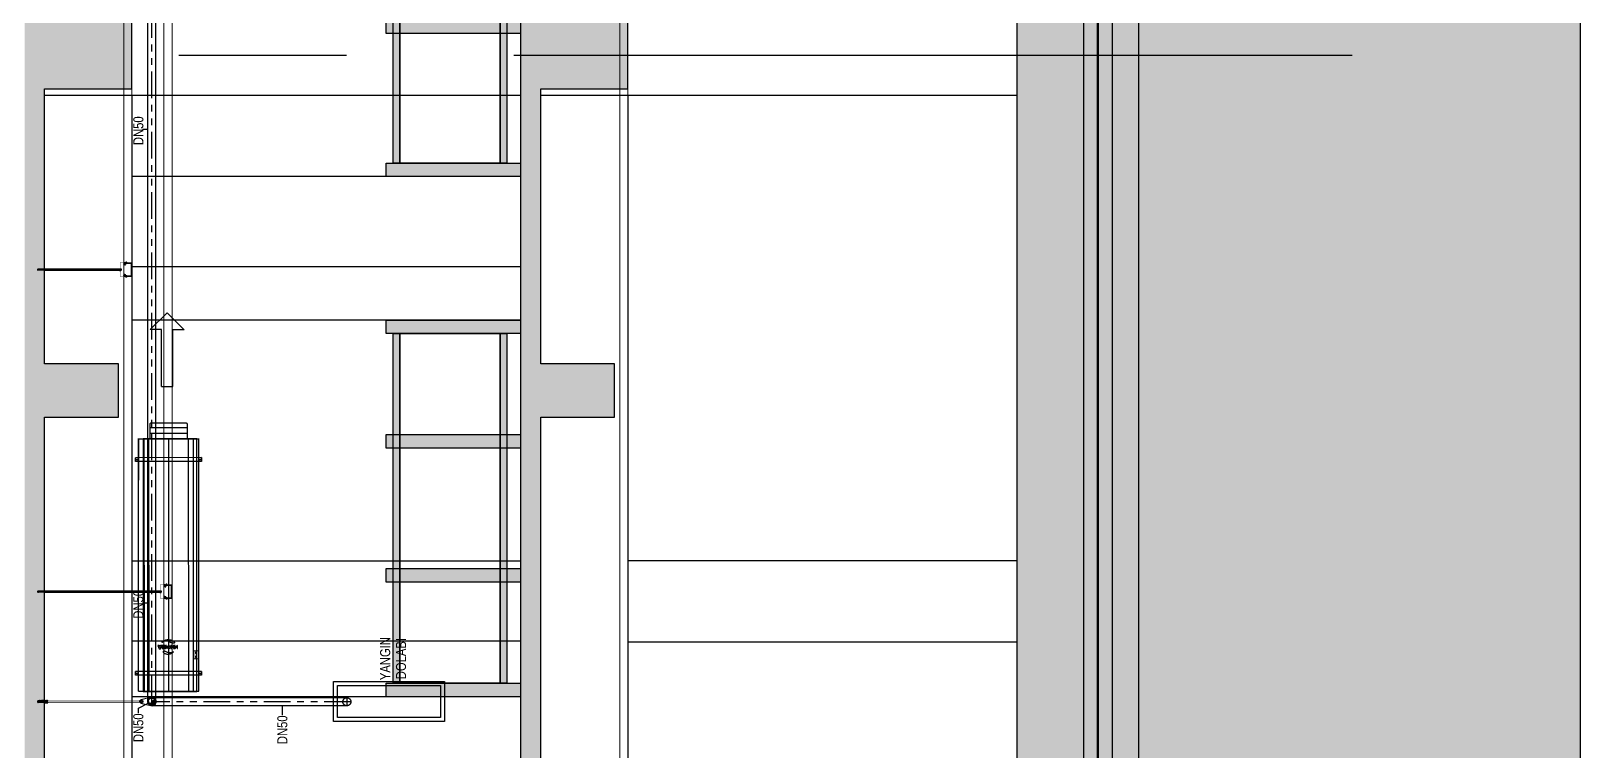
# Model space of a CAD drawing. Header units: millimetres. Extents: x -379292 to 1221486, y 92049 to 447512.
# Drawn here: x -33176 to -21624, y 115637 to 121001 of the extents above; entities that cross this region are included whole.
import ezdxf
from ezdxf.enums import TextEntityAlignment as Align

# ---------------------------------------------------------------- set-up
doc = ezdxf.new("R2010")
doc.units = ezdxf.units.MM
for name, pattern in [('ACISOTGB', [9, 4, -1, 1, -1, 1, -1]), ('CENTER', [2, 1.25, -0.25, 0.25, -0.25]), ('CENTRE', [50.8, 31.75, -6.35, 6.35, -6.35]), ('HIDDEN', [9.525, 6.35, -3.175]), ('HIDDENX2', [0.75, 0.5, -0.25]), ('SOGUKSU1', [72, 60, -6, 0, -6])]:
    doc.linetypes.add(name, pattern=pattern)
for name, color, linetype, lineweight in [('01_BORDER', 122, 'Continuous', 9), ('1-MIMARI', 8, 'Continuous', 9), ('1-YANGIN BORUSU-3', 1, 'SOGUKSU1', 30), ('AIRONN', 7, 'Continuous', 13), ('e_kesit_cizgisi', 7, 'Continuous', 9)]:
    doc.layers.add(name, color=color, linetype=linetype, lineweight=lineweight)
for name, color, linetype in [('05_AXIS', 211, 'CENTER'), ('05_CONCRETE', 6, 'Continuous'), ('05_CONCRETE VIEW', 142, 'Continuous'), ('05_HATCH CONCRETE', 141, 'Continuous'), ('05_HATCH SOLID-1', 252, 'Continuous'), ('05_HATCH SOLID-2', 253, 'Continuous'), ('05_INSULATION MEMBRANE', 42, 'HIDDEN'), ('05_VIEW 3', 3, 'Continuous'), ('AIR-J-U-400', 1, 'Continuous'), ('E-CT-TEXT', 7, 'Continuous'), ('JF400', 1, 'Continuous'), ('M_YANGIN_SPR_ CAP', 7, 'Continuous'), ('OZD_TAVA', 50, 'Continuous')]:
    doc.layers.add(name, color=color, linetype=linetype)
doc.styles.add('DOA.ARIAL', font='arial.ttf')
pattern_1 = [(225, (-8686.666, 32930.851), (6.735192, -6.735192), []), (225, (-8693.402, 32930.851), (6.735192, -6.735192), [4.7625, -2.38125])]
pattern_2 = [(50, (-8686.6663, 32930.8506), (4.55461672, -0.39847714), [0.47625, -5.23875]), (355, (-8686.6663, 32930.8506), (-0.88108554, 4.77642113), [0.381, -4.1910146]), (100.451445, (-8686.287, 32930.8174), (3.6735312, 4.3779438), [0.4047502, -4.4522561]), (46.1842, (-8686.6663, 32932.1206), (6.776976, -1.0510582), [0.714375, -7.858125]), (96.635558, (-8686.1016, 32932.033), (5.9351034, 6.1856531), [0.6071256, -6.6783902]), (351.184151, (-8686.666, 32932.1206), (5.9351034, 6.1856531), [0.5714992, -6.2864933]), (21, (-8686.0313, 32931.803), (3.7903598, -2.55662995), [0.47625, -5.23875]), (326, (-8686.0313, 32931.803), (1.5450507, 4.60469915), [0.381, -4.191]), (71.451445, (-8685.7155, 32931.59), (5.3354105, 2.0480692), [0.4047502, -4.45224844]), (37.5, (-8686.6663, 32930.8506), (0.07721508, 2.11387597), [0, -4.1402, 0, -4.2545, 0, -4.206875]), (7.5, (-8686.6663, 32930.8506), (1.67049156, 2.50451437), [0, -2.4257, 0, -4.04495, 0, -1.603375]), (327.5, (-8688.0824, 32930.8506), (3.38976488, -0.1432186), [0, -1.5875, 0, -4.953, 0, -6.57225]), (317.5, (-8688.7174, 32930.8506), (3.70322953, 0.63566228), [0, -2.06375, 0, -3.2893, 0, -4.66725])]

# ---------------------------------------------------------------- blocks, each defined once
blk = doc.blocks.new('202_KorkulukGorDikme')
at = {"ltscale": 25}
h = blk.add_hatch(color=253, dxfattribs=at)
h.dxf.hatch_style = 1
h.paths.add_polyline_path([(-50, 0), (-50, 1000), (50, 1000), (50, 0)])
at = {"color": 0, "linetype": 'ByBlock', "ltscale": 25}
blk.add_lwpolyline([(-50, 0), (-50, 1000), (50, 1000), (50, 0)], close=True, dxfattribs=at)
blk = doc.blocks.new('*U1074')
at = {"ltscale": 25}
h = blk.add_hatch(color=253, dxfattribs=at)
h.dxf.hatch_style = 1
h.paths.add_polyline_path([(100, 950), (3132, 950), (3132, 900), (100, 900)])
h = blk.add_hatch(color=253, dxfattribs=at)
h.dxf.hatch_style = 1
h.paths.add_polyline_path([(100, 150), (3132, 150), (3132, 100), (100, 100)])
at = {"color": 0, "linetype": 'ByBlock', "ltscale": 25}
for points in [[(100, 950), (3132, 950), (3132, 900), (100, 900)], [(100, 150), (3132, 150), (3132, 100), (100, 100)]]:
    blk.add_lwpolyline(points, close=True, dxfattribs=at)
at = {"color": 0}
blk.add_lwpolyline([(100, 900), (3132, 900), (3132, 150), (100, 150)], close=True, dxfattribs=at)
at = {"ltscale": 25}
for p in [(50, 0), (1116, 0), (2116, 0), (3182, 0)]:
    blk.add_blockref('202_KorkulukGorDikme', p, dxfattribs=at)
blk = doc.blocks.new('*U1075')
at = {"ltscale": 25}
h = blk.add_hatch(color=253, dxfattribs=at)
h.dxf.hatch_style = 1
h.paths.add_polyline_path([(100, 950), (2709, 950), (2709, 900), (100, 900)])
h = blk.add_hatch(color=253, dxfattribs=at)
h.dxf.hatch_style = 1
h.paths.add_polyline_path([(100, 150), (2709, 150), (2709, 100), (100, 100)])
at = {"color": 0, "linetype": 'ByBlock', "ltscale": 25}
for points in [[(100, 950), (2709, 950), (2709, 900), (100, 900)], [(100, 150), (2709, 150), (2709, 100), (100, 100)]]:
    blk.add_lwpolyline(points, close=True, dxfattribs=at)
at = {"color": 0}
blk.add_lwpolyline([(100, 900), (2709, 900), (2709, 150), (100, 150)], close=True, dxfattribs=at)
at = {"ltscale": 25}
for p in [(50, 0), (905, 0), (1905, 0), (2759, 0)]:
    blk.add_blockref('202_KorkulukGorDikme', p, dxfattribs=at)
blk = doc.blocks.new('A$C6a8db8d0')
at = {"layer": '05_HATCH CONCRETE', "ltscale": 25, "transparency": 33554671}
h = blk.add_hatch(dxfattribs=at)
h.set_pattern_fill('ANSI33', color=256, scale=1.5, angle=180)
h.set_pattern_definition(pattern_1)
h.paths.add_polyline_path([(-8625, 1080), (-8625, 1145), (-8270, 1145), (-8270, 1080), (-8220, 1080), (-8220, 1145), (-8015, 1145), (-8015, 1090), (-7975, 1090), (-7975, 1145), (-7715, 1145), (-7715, 1090), (-7675, 1090), (-7675, 1145), (-7470, 1145), (-7470, 1080), (-7420, 1080), (-7420, 1145), (-7215, 1145), (-7215, 1090), (-7175, 1090), (-7175, 1145), (-6915, 1145), (-6915, 1090), (-6875, 1090), (-6875, 1145), (-6670, 1145), (-6670, 1080), (-6620, 1080), (-6620, 1145), (-6415, 1145), (-6415, 1090), (-6375, 1090), (-6375, 1145), (-6115, 1145), (-6115, 1090), (-6075, 1090), (-6075, 1145), (-5870, 1145), (-5870, 1080), (-5820, 1080), (-5820, 1145), (-5615, 1145), (-5615, 1090), (-5575, 1090), (-5575, 1145), (-5315, 1145), (-5315, 1090), (-5275, 1090), (-5275, 1145), (-5070, 1145), (-5070, 1080), (-5020, 1080), (-5020, 1145), (-4815, 1145), (-4815, 1090), (-4775, 1090), (-4775, 1145), (-4515, 1145), (-4515, 1090), (-4475, 1090), (-4475, 1145), (-4270, 1145), (-4270, 1080), (-4220, 1080), (-4220, 1145), (-4015, 1145), (-4015, 1090), (-3975, 1090), (-3975, 1145), (-3715, 1145), (-3715, 1090), (-3675, 1090), (-3675, 1145), (-3470, 1145), (-3470, 1080), (-3420, 1080), (-3420, 1145), (-3215, 1145), (-3215, 1090), (-3175, 1090), (-3175, 1145), (-2915, 1145), (-2915, 1090), (-2875, 1090), (-2875, 1145), (-2670, 1145), (-2670, 1080), (-2620, 1080), (-2620, 1145), (-2415, 1145), (-2415, 1090), (-2375, 1090), (-2375, 1145), (-2205, 1145), (-2205, 1090), (-2165, 1090), (-2165, 1145), (-1955, 1145), (-1955, 1080), (-1905, 1080), (-1905, 1160), (-8655, 1160), (-8655, 1180), (-8675, 1180), (-8675, 1080)])
h = blk.add_hatch(dxfattribs=at)
h.set_pattern_fill('ANSI33', color=256, scale=1.5, angle=180)
h.set_pattern_definition(pattern_1)
h.paths.add_polyline_path([(-8675, 790), (-8675, 420), (-8725, 420), (-8725, 370), (9165, 370), (9165, 420), (9115, 420), (9115, 810), (9095, 810), (9095, 790), (5815, 790), (5815, 810), (5795, 810), (5795, 790), (-1895, 790), (-1895, 710), (-1845, 710), (-1845, 775), (-1635, 775), (-1635, 720), (-1595, 720), (-1595, 775), (-1335, 775), (-1335, 720), (-1295, 720), (-1295, 775), (-1090, 775), (-1090, 710), (-1040, 710), (-1040, 775), (-835, 775), (-835, 720), (-795, 720), (-795, 775), (-535, 775), (-535, 720), (-495, 720), (-495, 775), (-290, 775), (-290, 710), (-240, 710), (-240, 775), (-35, 775), (-35, 720), (5, 720), (5, 775), (265, 775), (265, 720), (305, 720), (305, 775), (510, 775), (510, 710), (560, 710), (560, 775), (765, 775), (765, 720), (805, 720), (805, 775), (1065, 775), (1065, 720), (1105, 720), (1105, 775), (1310, 775), (1310, 710), (1360, 710), (1360, 775), (1565, 775), (1565, 720), (1605, 720), (1605, 775), (1865, 775), (1865, 720), (1905, 720), (1905, 775), (2110, 775), (2110, 710), (2160, 710), (2160, 775), (2365, 775), (2365, 720), (2405, 720), (2405, 775), (2665, 775), (2665, 720), (2705, 720), (2705, 775), (2910, 775), (2910, 710), (2960, 710), (2960, 775), (3165, 775), (3165, 720), (3205, 720), (3205, 775), (3465, 775), (3465, 720), (3505, 720), (3505, 775), (3710, 775), (3710, 710), (3760, 710), (3760, 775), (3965, 775), (3965, 720), (4005, 720), (4005, 775), (4265, 775), (4265, 720), (4305, 720), (4305, 775), (4510, 775), (4510, 710), (4560, 710), (4560, 775), (4765, 775), (4765, 720), (4805, 720), (4805, 775), (5065, 775), (5065, 720), (5105, 720), (5105, 775), (5310, 775), (5310, 710), (5360, 710), (5360, 775), (5540, 775), (5540, 720), (5580, 720), (5580, 775), (5760, 775), (5760, 710), (5810, 710), (5810, 775), (6110, 775), (6110, 710), (6160, 710), (6160, 775), (6365, 775), (6365, 720), (6405, 720), (6405, 775), (6665, 775), (6665, 720), (6705, 720), (6705, 775), (6910, 775), (6910, 710), (6960, 710), (6960, 775), (7165, 775), (7165, 720), (7205, 720), (7205, 775), (7465, 775), (7465, 720), (7505, 720), (7505, 775), (7710, 775), (7710, 710), (7760, 710), (7760, 775), (7965, 775), (7965, 720), (8005, 720), (8005, 775), (8265, 775), (8265, 720), (8305, 720), (8305, 775), (8510, 775), (8510, 710), (8560, 710), (8560, 775), (8790, 775), (8790, 720), (8830, 720), (8830, 775), (9085, 775), (9085, 420), (-8645, 420), (-8645, 775), (-8270, 775), (-8270, 710), (-8220, 710), (-8220, 775), (-8015, 775), (-8015, 720), (-7975, 720), (-7975, 775), (-7715, 775), (-7715, 720), (-7675, 720), (-7675, 775), (-7470, 775), (-7470, 710), (-7420, 710), (-7420, 775), (-7215, 775), (-7215, 720), (-7175, 720), (-7175, 775), (-6915, 775), (-6915, 720), (-6875, 720), (-6875, 775), (-6670, 775), (-6670, 710), (-6620, 710), (-6620, 775), (-6415, 775), (-6415, 720), (-6375, 720), (-6375, 775), (-6115, 775), (-6115, 720), (-6075, 720), (-6075, 775), (-5870, 775), (-5870, 710), (-5820, 710), (-5820, 775), (-5615, 775), (-5615, 720), (-5575, 720), (-5575, 775), (-5315, 775), (-5315, 720), (-5275, 720), (-5275, 775), (-5070, 775), (-5070, 710), (-5020, 710), (-5020, 775), (-4815, 775), (-4815, 720), (-4775, 720), (-4775, 775), (-4515, 775), (-4515, 720), (-4475, 720), (-4475, 775), (-4270, 775), (-4270, 710), (-4220, 710), (-4220, 775), (-4015, 775), (-4015, 720), (-3975, 720), (-3975, 775), (-3715, 775), (-3715, 720), (-3675, 720), (-3675, 775), (-3470, 775), (-3470, 710), (-3420, 710), (-3420, 775), (-3215, 775), (-3215, 720), (-3175, 720), (-3175, 775), (-2915, 775), (-2915, 720), (-2875, 720), (-2875, 775), (-2670, 775), (-2670, 710), (-2620, 710), (-2620, 775), (-2435, 775), (-2435, 720), (-2395, 720), (-2395, 775), (-2175, 775), (-2175, 720), (-2135, 720), (-2135, 775), (-1955, 775), (-1955, 710), (-1905, 710), (-1905, 790)])
at = {"layer": '05_HATCH SOLID-1', "ltscale": 25}
h = blk.add_hatch(dxfattribs=at)
h.set_pattern_fill('AR-CONC', color=256, scale=0.025)
h.set_pattern_definition(pattern_2)
h.paths.add_polyline_path([(9165, 360), (-8725, 360), (-8725, 370), (9165, 370)])
h = blk.add_hatch(dxfattribs=at)
h.set_pattern_fill('AR-CONC', color=256, scale=0.025)
h.set_pattern_definition(pattern_2)
h.paths.add_polyline_path([(9215, 349), (-8775, 349), (-8775, 359), (9215, 359)])
at = {"layer": '05_HATCH SOLID-2', "ltscale": 25}
h = blk.add_hatch(dxfattribs=at)
h.set_pattern_fill('EARTH', color=256, scale=2.5)
h.set_pattern_definition([(0, (-8686.666, 32930.85), (15.875, 15.875), [15.875, -15.875]), (0, (-8686.666, 32936.804), (15.875, 15.875), [15.875, -15.875]), (0, (-8686.666, 32942.757), (15.875, 15.875), [15.875, -15.875]), (90, (-8684.682, 32944.741), (-15.875, 15.875), [15.875, -15.875]), (90, (-8678.729, 32944.741), (-15.875, 15.875), [15.875, -15.875]), (90, (-8672.776, 32944.741), (-15.875, 15.875), [15.875, -15.875])])
h.paths.add_polyline_path([(-9395, 1015.5), (-8906, 862.3), (-8780.5, 372.8), (-8775, 359), (-8775, 329), (9215, 329), (9215, 359), (9220.5, 372.8), (9321.6, 767.1), (9395, 767.1), (9395, 0), (-9395, 0)])
h = blk.add_hatch(dxfattribs=at)
h.set_pattern_fill('GRAVEL', color=256, scale=2.5)
h.set_pattern_definition([(228.012788, (9249.0537, 392.5), (-508, -571.5), [8.54304, -845.7621]), (184.969741, (9243.3387, 386.15), (761.9999997, 63.5000036), [14.66012, -1451.35122]), (132.510447, (9228.7337, 384.88), (635.0000003, -698.49999976), [10.33704, -1023.36807]), (267.273689, (9203.9687, 369.005), (63.50000013, 1270), [13.35011, -1321.66094]), (292.833654, (9203.3337, 355.67), (-317.50000003, 762), [13.09084, -1295.9952]), (357.273689, (9208.4137, 343.605), (-1270, 63.50000013), [13.35011, -1321.66094]), (37.69424, (9221.7487, 342.97), (-825.49999996, -635.00000005), [17.65484, -1747.82788]), (72.255328, (9235.7187, 353.765), (444.50000012, 1396.99999996), [16.66799, -1650.13142]), (121.429566, (9240.7987, 369.64), (-508.00000007, 825.49999996), [13.39532, -1326.13864]), (175.236358, (9233.8137, 381.07), (698.5, -63.5000001), [15.29283, -749.34842]), (222.397438, (9218.5737, 382.34), (-761.99999998, -698.50000003), [19.77695, -1957.91931]), (138.814075, (9266.8337, 368.37), (-444.5, 381), [6.75011, -668.26415]), (171.469234, (9261.7537, 372.815), (825.5, -126.99999986), [12.84205, -1271.36597]), (225, (9249.054, 374.72), (-9e-15, -63.5), [8.98023, -80.82233]), (203.19859, (9244.609, 382.34), (317.5, 127), [4.83603, -478.76556]), (291.80141, (9240.164, 380.435), (-63.5, 190.5), [6.83914, -335.11882]), (30.963757, (9242.704, 374.085), (190.5, 127), [11.108, -359.15745]), (161.56505, (9252.229, 379.8), (127, -63.5), [8.03218, -192.77245]), (16.38954, (9203.3337, 380.435), (635, 190.5), [11.2522, -1113.97067]), (70.346176, (9214.1287, 383.61), (-254, -698.5), [9.43997, -934.5554]), (293.19859, (9252.229, 392.5), (-127, 317.5), [9.672, -473.9296]), (343.61046, (9256.0387, 383.61), (-635, 190.49999996), [11.2522, -1113.97067]), (339.443955, (9203.334, 341.065), (-317.5, 127), [10.85088, -531.69336]), (294.77514, (9213.4937, 337.255), (-317.5000004, 698.4999998), [9.0918, -900.08983]), (66.80141, (9252.864, 329), (127, 317.5), [9.672, -473.9296]), (17.354025, (9256.6737, 337.89), (-825.5, -254.00000005), [10.64457, -1053.8094]), (69.443955, (9221.749, 329), (-127, -317.5), [5.42544, -537.1188]), (101.30993, (9249.054, 329), (-63.5, 254), [3.23787, -320.54987]), (165.96376, (9248.419, 332.175), (190.5, -63.5), [13.09084, -248.72636]), (186.009006, (9235.7187, 335.35), (635, 63.50000003), [12.13167, -1201.03412]), (303.69007, (9242.704, 368.37), (-63.5, 127), [9.1581, -219.7944]), (353.157227, (9247.7837, 360.75), (1079.5, -126.99999994), [15.98892, -1582.90023]), (60.945396, (9263.6587, 358.845), (-254, -444.5), [6.5377, -647.2348]), (90, (9266.834, 364.56), (-63.5, 63.5), [3.81, -59.69]), (120.256437, (9234.4487, 337.255), (254, -444.5), [8.82167, -873.34852]), (48.012787, (9230.0037, 344.875), (508, 571.5), [17.08607, -837.21905]), (0, (9241.434, 357.575), (63.5, 63.5), [16.51, -46.99]), (325.304846, (9257.9437, 357.575), (635.0000002, -444.4999997), [10.04024, -993.98292]), (254.054604, (9266.199, 351.86), (-63.5, -254), [9.24573, -453.04125]), (207.645975, (9263.6587, 342.97), (-1206.50000004, -634.9999999), [15.05363, -1490.31161]), (175.426079, (9250.3237, 335.985), (-825.5, 63.5), [15.92574, -1576.64616])])
h.paths.add_polyline_path([(9215, 349), (-8775, 349), (-8775, 329), (9215, 329)])
at = {"layer": '01_BORDER', "linetype": 'HIDDENX2', "ltscale": 2500}
blk.add_lwpolyline([(9395, 0), (-9395, 0), (-9395, 1880), (9395, 1880)], close=True, dxfattribs=at)
at = {"layer": '05_AXIS', "ltscale": 500}
blk.add_line((-6645, 170), (-6645, 1660), dxfattribs=at)
at = {"layer": '05_CONCRETE'}
for points in [[(-7175, 1145), (-6915, 1145), (-6915, 1090), (-6875, 1090), (-6875, 1145), (-6670, 1145), (-6670, 1080), (-6620, 1080), (-6620, 1145), (-6415, 1145), (-6415, 1090), (-6375, 1090), (-6375, 1145), (-6115, 1145), (-6115, 1090), (-6075, 1090), (-6075, 1145), (-5870, 1145)], [(9085, 420), (-8645, 420)], [(-7175, 775), (-6915, 775), (-6915, 720), (-6875, 720), (-6875, 775), (-6670, 775), (-6670, 710), (-6620, 710), (-6620, 775), (-6415, 775), (-6415, 720), (-6375, 720), (-6375, 775), (-6115, 775), (-6115, 720), (-6075, 720), (-6075, 775), (-5870, 775)], [(-1905, 790), (-8675, 790), (-8675, 420), (-8725, 420), (-8725, 370), (9165, 370)]]:
    blk.add_lwpolyline(points, dxfattribs=at)
at = {"layer": '05_CONCRETE VIEW', "ltscale": 20, "flags": 128}
for points in [[(-6675, 790), (-6675, 1145)], [(-6675, 1080), (-7410, 1080)], [(-6675, 420), (-6675, 775)], [(-6675, 710), (-7410, 710)]]:
    blk.add_lwpolyline(points, dxfattribs=at)
at = {"layer": '05_CONCRETE VIEW', "color": 252, "ltscale": 25}
for points in [[(-7123.4, 790.2), (-7123.4, 1080)], [(-6842.5, 790.2), (-6842.5, 1080)], [(-6802.8, 790.2), (-6802.8, 1080)], [(-6735.3, 790.2), (-6735.3, 1080)]]:
    blk.add_lwpolyline(points, dxfattribs=at)
at = {"layer": '05_CONCRETE VIEW', "color": 253, "ltscale": 20, "flags": 128}
for points in [[(-7082, 790), (-7082, 1080)], [(-7022, 1080), (-7022, 790)]]:
    blk.add_lwpolyline(points, dxfattribs=at)
at = {"layer": '05_CONCRETE VIEW', "color": 252, "ltscale": 20, "flags": 128}
for points in [[(-7082.8, 420), (-7082.8, 710)], [(-7022, 420), (-7022, 710)]]:
    blk.add_lwpolyline(points, dxfattribs=at)
at = {"layer": '05_CONCRETE VIEW', "elevation": 0}
for points in [[(9165, 360), (-8725, 360), (-8725, 370), (9165, 370)], [(9215, 349), (-8775, 349), (-8775, 359), (9215, 359)], [(9215, 349), (-8775, 349), (-8775, 329), (9215, 329)]]:
    blk.add_lwpolyline(points, close=True, dxfattribs=at)
at = {"layer": '05_HATCH SOLID-2', "ltscale": 25}
blk.add_lwpolyline([(-9395, 1015.5), (-8906, 862.3), (-8780.5, 372.8), (-8775, 359), (-8775, 329), (9215, 329), (9215, 359), (9220.5, 372.8), (9321.6, 767.1), (9395, 767.1), (9395, 0), (-9395, 0)], close=True, dxfattribs=at)
at = {"layer": '05_INSULATION MEMBRANE', "color": 1, "ltscale": 5, "const_width": 0.2, "elevation": 0}
blk.add_lwpolyline([(-8675.3, 790), (-8675.3, 420.3), (-8725.3, 420.3), (-8725.3, 359.5), (9165.3, 359.5)], dxfattribs=at)
at = {"layer": '05_INSULATION MEMBRANE', "ltscale": 5, "const_width": 0.05, "elevation": 0}
blk.add_lwpolyline([(9215, 359.2), (-8775, 359.2)], dxfattribs=at)
at = {"layer": '05_VIEW 3', "ltscale": 25, "xscale": 0.1, "yscale": 0.1, "zscale": 0.1}
for name, p in [('*U1075', (-7123.4, 790.2)), ('*U1074', (-6735.3, 790.2))]:
    blk.add_blockref(name, p, dxfattribs=at)
blk = doc.blocks.new('*U1088')
h = blk.add_hatch()
h.set_pattern_fill('ANSI31', color=256, scale=0.1, angle=180)
h.set_pattern_definition([(225, (-8e-08, -7.19072), (0.224506, -0.224506), [])])
h.paths.add_polyline_path([(-3, 0, 1), (3, 0, 1)])
h.paths.add_polyline_path([(2.6, 0, -1), (-2.7, 0, -1)], flags=16)
h = blk.add_hatch(color=256)
h.dxf.hatch_style = 1
h.paths.add_polyline_path([(0, -2.7, 1), (0, 0, -1), (0, 2.6, 0.414214), (-2.7, 0, 0.414214)])
at = {"color": 7, "ltscale": 0.5}
for p, q in [((-0.7, 83.9), (-0.6, 84.2)), ((-0.7, 83.4), (-0.7, 83.9)), ((-0.7, 83.4), (-0.6, 83.3)), ((-0.7, 82.3), (-0.6, 82.4)), ((-0.7, 80.4), (-0.7, 82.3)), ((-0.7, 82.2), (-0.4, 82.2)), ((-0.7, 81.7), (-0.7, 82.2)), ((-0.7, 81.7), (-0.4, 81.7)), ((-0.7, 81.5), (-0.4, 81.5)), ((-0.7, 81.1), (-0.7, 81.5)), ((-0.7, 81.1), (-0.4, 81.1)), ((-0.5, 84.3), (-0.6, 84.7)), ((-0.6, 84.2), (-0.3, 84.2)), ((-0.6, 82.4), (-0.6, 83.3)), ((-0.5, 85), (0.6, 85)), ((-0.5, 84.9), (0.6, 84.9)), ((-0.5, 84.2), (-0.5, 84.3)), ((-0.5, 84.3), (0.6, 84.3)), ((-0.4, 82.2), (-0.4, 81.7)), ((-0.4, 81.5), (-0.4, 81.1)), ((-0.3, 84.2), (0, 83.8)), ((-0.2, 83.4), (0.3, 83.4)), ((-0.2, 83.4), (-0.2, 82.6)), ((-0.2, 83.1), (0.3, 83.1)), ((-0.2, 82.6), (0, 82.4)), ((0.4, 84.2), (0, 83.8)), ((0, 83.8), (0, 83.4)), ((0.3, 82.6), (0, 82.4)), ((0, 82.4), (0, 81)), ((0.3, 83.4), (0.3, 82.6)), ((0.7, 84.2), (0.4, 84.2)), ((0.7, 82.2), (0.5, 82.2)), ((0.5, 82.2), (0.5, 81.7)), ((0.8, 81.7), (0.5, 81.7)), ((0.7, 81.5), (0.5, 81.5)), ((0.5, 81.5), (0.5, 81.1)), ((0.8, 81.1), (0.5, 81.1)), ((0.6, 84.3), (0.7, 84.7)), ((0.6, 84.2), (0.6, 84.3)), ((0.8, 83.9), (0.7, 84.2)), ((0.8, 83.4), (0.7, 83.3)), ((0.7, 82.4), (0.7, 83.3)), ((0.8, 82.3), (0.7, 82.4)), ((0.8, 81.7), (0.7, 82.2)), ((0.8, 81.1), (0.7, 81.5)), ((0.8, 83.4), (0.8, 83.9)), ((0.8, 80.4), (0.8, 82.3)), ((-0.7, 80.4), (0.8, 80.4)), ((-0.7, 80), (-0.7, 80.2)), ((0.8, 80.2), (-0.7, 80.2)), ((-0.1, 80.8), (-0.1, 80.6)), ((0.2, 80.8), (0.2, 80.6)), ((0.8, 80), (0.8, 80.2))]:
    blk.add_line(p, q, dxfattribs=at)
at = {"color": 7}
for p, q in [((-1.2, 79.8), (-1.2, 80)), ((-1.2, 80), (1.2, 80)), ((-1.2, 79.8), (1.2, 79.8)), ((-0.9, 79.7), (-0.9, 78.8)), ((-0.9, 78.7), (-0.9, 77.8)), ((-0.7, 78.8), (0.8, 78.8)), ((-0.7, 77.8), (0.8, 77.8)), ((-0.6, 79.7), (-0.6, 78.8)), ((-0.6, 78.7), (-0.6, 77.8)), ((0.6, 79.7), (0.6, 78.8)), ((0.6, 78.7), (0.6, 77.8)), ((0.9, 79.7), (0.9, 78.8)), ((0.9, 78.7), (0.9, 77.8)), ((1.2, 79.8), (1.2, 80))]:
    blk.add_line(p, q, dxfattribs=at)
at = {"color": 7, "linetype": 'Continuous', "lineweight": 5}
for p, q in [((-0.5, 77.8), (-0.5, 9.2)), ((0.5, 77.8), (0.5, 9.2))]:
    blk.add_line(p, q, dxfattribs=at)
at = {"lineweight": 5}
for p, q in [((-0.9, 8.5), (1, 8.5)), ((-0.9, 7.9), (1, 7.9)), ((-0.8, 9.1), (-0.8, 8.6)), ((-0.8, 7.8), (-0.8, 7.3)), ((-0.6, 9.2), (0.7, 9.2)), ((-0.6, 7.1), (0.7, 7.1)), ((-0.4, 9.1), (-0.4, 8.6)), ((-0.4, 7.8), (-0.4, 7.3)), ((-0.4, 7.1), (-0.4, 6.7)), ((-0.4, 6.7), (0.5, 6.7)), ((-0.4, 6.7), (-0.3, 6.6)), ((-0.3, 6.6), (0.4, 6.6)), ((0.5, 6.7), (0.4, 6.6)), ((0.5, 9.1), (0.5, 8.6)), ((0.5, 7.8), (0.5, 7.3)), ((0.5, 7.1), (0.5, 6.7)), ((0.8, 9.1), (0.8, 8.6)), ((0.8, 7.8), (0.8, 7.3))]:
    blk.add_line(p, q, dxfattribs=at)
at = {"linetype": 'CENTRE', "lineweight": 5}
for p, q in [((-0.9, 8.3), (-0.9, 8.5)), ((-0.9, 8), (-0.9, 7.9)), ((1, 8.3), (1, 8.5)), ((1, 8), (1, 7.9))]:
    blk.add_line(p, q, dxfattribs=at)
at = {"color": 7, "linetype": 'Continuous', "lineweight": 15}
for p, q in [((-0.7, 8.2), (-0.7, 8)), ((0.7, 8.2), (0.7, 8.3))]:
    blk.add_line(p, q, dxfattribs=at)
blk.add_lwpolyline([(-3.2, 0.9), (-1.2, 8.1, -0.339454), (-1.1, 8.2), (1, 8.2), (1, 8.3), (-1.2, 8.3, 0.339454), (-1.4, 8.2), (-3.3, 0.9, 1.303225), (3.3, 0.9), (1.4, 8.1, 0.339454), (1.3, 8.2), (-0.9, 8.2), (-0.9, 8), (1.2, 8, -0.339454), (1.3, 8), (3.2, 0.9, -1.303225)], format="xyb", close=True, dxfattribs=at)
for radius in [3.02, 2.65]:
    blk.add_circle((0, 0), radius)
at = {"color": 7, "ltscale": 0.5}
for centre, radius, start, end in [((-0.4, 85), 0.177, 163.8644, 201.7909), ((-0.4, 84.8), 0.177, 125.9379, 201.7909), ((0, 80.8), 0.118, 0, 180), ((0.5, 85), 0.177, 338.2091, 16.1356), ((0.5, 84.8), 0.177, 338.2091, 54.0621), ((-0.7, 80.3), 0.0963, 278.9277, 81.0723), ((0, 80.6), 0.118, 180, 0), ((0.8, 80.3), 0.0963, 98.9277, 261.0723)]:
    blk.add_arc(centre, radius, start, end, dxfattribs=at)
at = {"color": 7}
for centre, radius, start, end in [((-0.7, 79.6), 0.176, 30.2552, 149.7448), ((-0.7, 78.9), 0.176, 210.2552, 329.7448), ((-0.7, 78.6), 0.176, 30.2552, 149.7448), ((-0.7, 77.9), 0.176, 210.2552, 329.7448), ((0, 77.6), 2.16, 73.6568, 106.3432), ((0, 80.9), 2.16, 253.6568, 286.3432), ((0, 76.6), 2.16, 73.6568, 106.3432), ((0, 79.9), 2.16, 253.6568, 286.3432), ((0.8, 79.6), 0.176, 30.2552, 149.7448), ((0.8, 78.9), 0.176, 210.2552, 329.7448), ((0.8, 78.6), 0.176, 30.2552, 149.7448), ((0.8, 77.9), 0.176, 210.2552, 329.7448)]:
    blk.add_arc(centre, radius, start, end, dxfattribs=at)
blk.add_arc((0, 1.3), 1.32, 90, 270)
at = {"lineweight": 5}
for centre, radius, start, end in [((-0.6, 9.1), 0.188, 20.8221, 159.1779), ((-0.6, 8.7), 0.188, 200.8221, 339.1779), ((-0.6, 7.7), 0.188, 20.8221, 159.1779), ((-0.6, 7.3), 0.188, 200.8221, 339.1779), ((0, 8.3), 0.907, 60.0793, 119.9207), ((0, 9.4), 0.907, 240.0793, 299.9207), ((0, 7), 0.907, 60.0793, 119.9207), ((0, 8), 0.907, 240.0793, 299.9207), ((0.7, 9.1), 0.188, 20.8221, 159.1779), ((0.7, 8.7), 0.188, 200.8221, 339.1779), ((0.7, 7.7), 0.188, 20.8221, 159.1779), ((0.7, 7.3), 0.188, 200.8221, 339.1779)]:
    blk.add_arc(centre, radius, start, end, dxfattribs=at)
blk = doc.blocks.new('ju400')
at = {"layer": 'AIR-J-U-400', "color": 1, "linetype": 'Continuous'}
for p, q in [((-80.1, -24.6), (-80, 24.7)), ((-77.3, 24.7), (-80, 24.7)), ((-77.3, -24.6), (-77.3, 24.7)), ((82.2, 24.7), (79.5, 24.7)), ((79.5, -24.6), (79.5, 24.7)), ((82.2, -24.6), (82.2, 24.7)), ((-106.1, 13.2), (-106.2, 13.1)), ((-106.2, 13.1), (-106.2, 13)), ((-106.2, 13), (-106.2, 12.9)), ((-106.2, 12.9), (-106.2, 12.8)), ((-106.2, 12.8), (-106.2, 12.7)), ((-106.2, 12.7), (-106.2, -12.6)), ((-106, 13.4), (-106.1, 13.3)), ((-106.1, 13.3), (-106.1, 13.2)), ((-105.9, 13.5), (-106, 13.4)), ((-106, 13.4), (-106, 13.4)), ((-105.8, 13.6), (-105.9, 13.5)), ((-105.7, 13.7), (-105.8, 13.6)), ((-105.8, 13.6), (-105.8, 13.6)), ((-105.6, 13.7), (-105.7, 13.7)), ((-105.5, 13.7), (-105.6, 13.7)), ((-105.4, 13.7), (-105.5, 13.7)), ((-105.3, 13.7), (-105.4, 13.7)), ((-104, 13.7), (-105.3, 13.7)), ((-104, 13.7), (-105.3, 13.7)), ((-104, 13.7), (-105.3, 13.7)), ((-104, 13.7), (-105.3, 13.7)), ((-104, 13.7), (-105.3, 13.7)), ((-104, 13.7), (-105.3, 13.7)), ((-94.2, 13.7), (-104, 13.7)), ((-102.3, -13.7), (-102.3, 13.7)), ((-102.3, -13.7), (-102.3, 13.7)), ((-102.3, -13.7), (-102.3, 13.7)), ((-98.2, -13.7), (-98.2, 13.8)), ((94.2, 22.6), (-94.4, 22.6)), ((-94.4, 22.6), (-63.3, 22.6)), ((94.1, 18.1), (-94.4, 18.3)), ((-94.4, 15), (94.2, 14.8)), ((-94.2, 22.6), (-94.2, -22.6)), ((94.2, 22.6), (94.2, -22.6)), ((94.2, 0), (-94.2, 0)), ((60, 7.2), (60, 8)), ((60, 8), (62.4, 7)), ((60.4, 7.1), (60, 7.2)), ((62.4, 6.2), (60, 5.2)), ((60, 6), (60.4, 6.1)), ((60, 5.2), (60, 6)), ((60, 4.9), (62.3, 4.9)), ((60, 4.2), (60, 4.9)), ((62.3, 4.2), (60, 4.2)), ((60, 3.6), (62.3, 3.6)), ((60, 2.9), (60, 3.6)), ((60, 2.3), (60.9, 2.9)), ((60.9, 2.9), (60, 2.9)), ((61, 2.3), (60, 1.5)), ((60, 1.5), (60, 2.3)), ((60.4, 6.1), (60.4, 7.1)), ((60.9, 6.9), (61.6, 6.6)), ((60.9, 6.3), (60.9, 6.9)), ((61.6, 6.6), (60.9, 6.3)), ((61.3, 2.7), (61.3, 2.9)), ((61.3, 2.9), (61.9, 2.9)), ((61.5, 1.7), (61.5, 1.7)), ((61.9, 2.9), (61.8, 2.6)), ((62.3, 4.9), (62.3, 4.2)), ((62.3, 3.6), (62.3, 2.3)), ((62.4, 7), (62.4, 6.2)), ((60, -1.6), (62.3, -1.7)), ((60, -2), (60, -1.6)), ((61.6, -2.1), (60, -2)), ((60, -3.7), (61.6, -2.1)), ((60, -4), (60, -3.7)), ((62.3, -4), (60, -4)), ((60, -4.4), (62.3, -4.4)), ((60, -4.8), (60, -4.4)), ((61.6, -4.8), (60, -4.8)), ((60, -6.5), (61.6, -4.8)), ((60, -6.7), (60, -6.5)), ((62.3, -6.7), (60, -6.7)), ((62.3, -1.9), (60.7, -3.6)), ((60.7, -3.6), (62.3, -3.6)), ((62.3, -4.6), (60.7, -6.3)), ((60.7, -6.3), (62.3, -6.4)), ((62.3, -1.7), (62.3, -1.9)), ((62.3, -3.6), (62.3, -4)), ((62.3, -4.4), (62.3, -4.6)), ((62.3, -6.4), (62.3, -6.7)), ((-106.2, -12.6), (-106.2, -12.7)), ((-106.2, -12.7), (-106.2, -12.8)), ((-106.2, -12.8), (-106.2, -12.9)), ((-106.2, -12.9), (-106.2, -13)), ((-106.2, -13), (-106.1, -13.1)), ((-106.1, -13.1), (-106.1, -13.2)), ((-106.1, -13.2), (-106, -13.3)), ((-106, -13.3), (-106, -13.3)), ((-106, -13.3), (-105.9, -13.4)), ((-105.9, -13.4), (-105.8, -13.5)), ((-105.8, -13.5), (-105.8, -13.5)), ((-105.8, -13.5), (-105.7, -13.6)), ((-105.7, -13.6), (-105.6, -13.6)), ((-105.6, -13.6), (-105.5, -13.6)), ((-105.5, -13.6), (-105.4, -13.7)), ((-105.4, -13.7), (-105.3, -13.7)), ((-105.3, -13.7), (-104, -13.7)), ((-105.3, -13.7), (-104, -13.7)), ((-105.3, -13.7), (-104, -13.7)), ((-105.3, -13.7), (-104, -13.7)), ((-105.3, -13.7), (-104, -13.7)), ((-105.3, -13.7), (-104, -13.7)), ((-104, -13.7), (-94.2, -13.7)), ((94.2, -15), (-94.4, -14.9)), ((-94.4, -18.2), (94.1, -18.3)), ((94.2, -22.6), (-94.4, -22.6)), ((-80.1, -24.6), (-77.3, -24.6)), ((79.5, -24.6), (82.2, -24.6))]:
    blk.add_line(p, q, dxfattribs=at)
at = {"layer": 'AIR-J-U-400', "color": 1}
for p, q in [((-175.6, 13.7), (-188.2, 1)), ((-175.6, 5.3), (-175.6, 13.7)), ((-175.5, -11.6), (-188.2, 1)), ((-133.3, 5.4), (-175.6, 5.3)), ((-133.3, 5.4), (-133.3, -3)), ((-133.3, -3), (-175.5, -3.2)), ((-175.5, -11.6), (-175.5, -3.2))]:
    blk.add_line(p, q, dxfattribs=at)
at = {"layer": 'AIR-J-U-400', "color": 1, "lineweight": 13, "ltscale": 0.005}
for p, q in [((70, -18.7), (63.9, -18.7)), ((63.9, -18.7), (63.9, -22.3)), ((63.9, -22.3), (70, -22.3)), ((70, -22.3), (70, -18.7))]:
    blk.add_line(p, q, dxfattribs=at)
at = {"layer": 'AIR-J-U-400', "color": 1, "linetype": 'Continuous'}
for centre, radius in [((-78.7, 23.7), 0.354), ((80.8, 23.7), 0.354), ((65.5, -20.5), 0.599), ((65.5, -20.5), 0.599), ((68.5, -20.5), 0.599), ((68.5, -20.5), 0.599), ((-78.7, -23.5), 0.354), ((-78.7, -23.5), 0.354), ((80.8, -23.5), 0.354), ((80.8, -23.5), 0.354)]:
    blk.add_circle(centre, radius, dxfattribs=at)
for centre, radius, start, end in [((61.6, 2.3), 0.645, 184.0636, 262.3259), ((61.6, 2.7), 0.274, 177.3972, 357.3972), ((61.6, 2.4), 0.72, 262.3259, 356.7067)]:
    blk.add_arc(centre, radius, start, end, dxfattribs=at)
at = {"layer": 'AIR-J-U-400', "color": 1, "linetype": 'Continuous', "extrusion": (0, 0, -1)}
for major_axis, ratio in [((-0.01, -1.36), 0.908445), ((0.006, 0.985), 0.934933)]:
    blk.add_ellipse((61.2, -0.1), major_axis=major_axis, ratio=ratio, dxfattribs=at)
at = {"layer": 'AIR-J-U-400', "color": 1, "linetype": 'Continuous'}
for points, knots in [([(57.8, 5), (57.8, 5), (57.8, 5), (57.8, 5), (57.8, 5), (57.8, 5), (57.8, 5), (57.8, 5), (57.8, 5), (57.8, 5), (57.8, 5), (57.8, 5), (57.7, 4.8), (57.6, 4.6), (57.4, 4.3), (57.2, 4.1), (57, 3.7), (56.9, 3.2), (56.8, 2.5), (56.7, 1.7), (56.8, 0.9), (57, 0), (57.4, -1), (57.9, -1.7), (58.1, -2.3), (58.3, -2.7), (58.4, -3.2), (58.4, -3.6), (58.4, -3.9), (58.2, -4.2), (57.8, -4.3), (57.4, -4.2), (57.1, -4), (56.7, -3.6), (56.4, -3), (56, -2.1), (55.7, -0.9), (55.6, 0.3), (55.7, 1.3), (55.9, 2.2), (56.2, 2.9), (56.5, 3.6), (56.9, 4.2), (57.3, 4.7), (57.5, 4.9), (57.7, 5), (57.7, 5), (57.8, 5)], [0, 0, 0, 0, 0.001347, 0.00172, 0.002023, 0.002244, 0.002452, 0.002667, 0.002909, 0.00347, 0.004196, 0.005682, 0.009311, 0.025522, 0.043378, 0.057014, 0.067583, 0.10026, 0.136315, 0.170769, 0.211631, 0.252886, 0.304984, 0.357144, 0.377587, 0.398124, 0.41882, 0.439365, 0.455344, 0.470785, 0.486346, 0.502438, 0.525763, 0.549141, 0.572313, 0.626971, 0.689072, 0.751245, 0.792637, 0.834146, 0.875615, 0.910287, 0.945553, 0.97619, 0.989254, 0.994701, 1, 1, 1, 1]), ([(64.2, 3.7), (64.2, 3.7), (64.2, 3.8), (64.3, 4), (64.6, 4.1), (64.8, 4.1), (65.1, 4), (65.4, 3.8), (65.7, 3.4), (66, 2.9), (66.2, 2.2), (66.4, 1.3), (66.5, 0.5), (66.4, -0.5), (66.2, -1.4), (65.8, -2.2), (65.5, -2.8), (65.2, -3.2), (64.9, -3.4), (64.7, -3.5)], [0, 0, 0, 0, 0.0168256, 0.0323617, 0.0637267, 0.0873303, 0.1103993, 0.1581358, 0.2050378, 0.2514942, 0.3451779, 0.4385235, 0.532065, 0.625912, 0.7301372, 0.8352318, 0.8905608, 0.9450754, 1, 1, 1, 1]), ([(64.7, -3.5), (64.9, -3.2), (65.2, -2.7), (65.5, -1.9), (65.6, -1.1), (65.6, -0.2), (65.3, 0.6), (65, 1.4), (64.6, 2.1), (64.4, 2.7), (64.3, 3.1), (64.2, 3.4), (64.2, 3.6), (64.2, 3.7)], [0, 0, 0, 0, 0.112581, 0.224936, 0.337491, 0.449603, 0.562299, 0.686336, 0.807829, 0.865935, 0.925918, 0.967783, 1, 1, 1, 1])]:
    blk.add_open_spline(points, degree=3, knots=knots, dxfattribs=at)
at = {"layer": 'AIRONN', "color": 1, "linetype": 'Continuous'}
blk.add_line((94.2, -13.6), (94.2, 22.6), dxfattribs=at)
blk = doc.blocks.new('XFGNXFG')
at = {"layer": 'JF400'}
blk.add_lwpolyline([(25512.8, 6528.9), (25552.8, 6528.9), (25552.8, 6340.3), (25512.8, 6340.3), (25512.8, 6528.9)], dxfattribs=at)
at = {"layer": 'AIR-J-U-400', "transparency": 33554687, "rotation": 270}
blk.add_blockref('ju400', (25533.7, 6434.7), dxfattribs=at)
blk = doc.blocks.new('smn')
for p, q in [((-0.8, 0.6), (-0.7, 0.6)), ((-0.8, 0.6), (-0.8, 0.1)), ((-0.8, 0.1), (-0.7, 0)), ((0.6, 0.6), (-0.7, 0.6)), ((0.6, 0), (-0.7, 0)), ((-0.4, 0.6), (-0.4, 0.1)), ((0.4, 0.6), (0.4, 0.1)), ((0.8, 0.6), (0.6, 0.6)), ((0.8, 0.1), (0.6, 0)), ((0.8, 0.6), (0.8, 0.1))]:
    blk.add_line(p, q)
for centre, radius, start, end in [((-0.7, 0.2), 0.404, 51.7868, 90), ((-0.7, 0.4), 0.404, 270, 308.2132), ((0, -0.3), 0.967, 65.5673, 114.4327), ((0, 1), 0.967, 245.5673, 294.4327), ((0.6, 0.2), 0.404, 90, 128.2132), ((0.6, 0.4), 0.404, 231.7868, 270)]:
    blk.add_arc(centre, radius, start, end)
blk = doc.blocks.new('A$C23387eba')
h = blk.add_hatch()
h.set_pattern_fill('ANSI31', color=241, scale=1500, style=0)
h.set_pattern_definition([(315, (-421266.87, 1258294.907), (10.60660172, 10.60660172), [])])
h.paths.add_polyline_path([(44, 395), (64, 506), (57, 516), (53, 516), (32, 396), (32, 68), (44, 68)])
h.paths.add_polyline_path([(-44, 68), (-32, 68), (-32, 396), (-53, 516), (-57, 516), (-64, 506), (-44, 395)])
h = blk.add_hatch()
h.set_pattern_fill('ANSI31', color=241, scale=1000, angle=90, style=0)
h.set_pattern_definition([(45, (-421266.87, 1258294.907), (-7.07106781, 7.07106781), [])])
edge = h.paths.add_edge_path()
edge.add_line((-26, 496), (-35, 496))
edge.add_ellipse((-35, 484), major_axis=(-8.49, 8.49), ratio=1, start_angle=-44.99996, end_angle=55.00004)
edge.add_line((-47, 482), (-41, 446))
edge.add_ellipse((-29, 448), major_axis=(8.49, 8.49), ratio=1, start_angle=145.00004, end_angle=225.00004)
edge.add_line((-29, 436), (-26, 436))
edge.add_line((-26, 436), (-26, 496))
edge = h.paths.add_edge_path()
edge.add_line((26, 496), (35, 496))
edge.add_ellipse((35, 484), major_axis=(8.49, 8.49), ratio=1, start_angle=305.00004, end_angle=405.00004, ccw=False)
edge.add_line((47, 482), (41, 446))
edge.add_ellipse((29, 448), major_axis=(-8.49, 8.49), ratio=1, start_angle=135.00004, end_angle=215.00004, ccw=False)
edge.add_line((29, 436), (26, 436))
edge.add_line((26, 436), (26, 496))
at = {"color": 241}
for p, q in [((-64, 506, 996), (-57, 516, 996)), ((-44, 395, 996), (-64, 506, 996)), ((-57, 516, 996), (-32, 516, 996)), ((-32, 396, 996), (-53, 516, 996)), ((-41, 446, 996), (-47, 482, 996)), ((-44, 68, 996), (-44, 395, 996)), ((-26, 68, 996), (-44, 68, 996)), ((-26, 68, 996), (-44, 68, 996)), ((-35, 496, 996), (35, 496, 996)), ((-32, 530, 996), (-26, 536, 996)), ((-32, 496, 996), (-32, 530, 996)), ((-32, 436, 996), (-32, 496, 996)), ((-32, 68, 996), (-32, 436, 996)), ((29, 436, 996), (-29, 436, 996)), ((-26, 536, 996), (-26, 496, 996)), ((-26, 536, 996), (26, 536, 996)), ((-26, 496, 996), (-26, 436, 996)), ((-26, 496, 996), (-26, 436, 996)), ((-26, 436, 996), (-26, 68, 996)), ((32, 530, 996), (26, 536, 996)), ((26, 536, 996), (26, 496, 996)), ((26, 496, 996), (26, 436, 996)), ((26, 436, 996), (26, 68, 996)), ((44, 68, 996), (26, 68, 996)), ((44, 68, 996), (26, 68, 996)), ((32, 496, 996), (32, 530, 996)), ((32, 396, 996), (53, 516, 996)), ((32, 516, 996), (57, 516, 996)), ((32, 436, 996), (32, 496, 996)), ((32, 68, 996), (32, 436, 996)), ((47, 482, 996), (41, 446, 996)), ((44, 394, 996), (64, 506, 996)), ((44, 68, 996), (44, 396, 996)), ((64, 506, 996), (57, 516, 996))]:
    blk.add_line(p, q, dxfattribs=at)
at = {"color": 241, "extrusion": (0, 0, -1)}
for centre, major_axis, start_param, end_param in [((-35, 484, 996), (-8.49, 8.49), 5.3232536, 7.0685829), ((-29, 448, 996), (-8.49, 8.49), 3.9269902, 5.3232536), ((29, 448, 996), (-8.49, 8.49), 2.5307268, 3.9269902), ((35, 484, 996), (8.49, 8.49), -0.7853988, 0.9599305)]:
    blk.add_ellipse(centre, major_axis=major_axis, ratio=1, start_param=start_param, end_param=end_param, dxfattribs=at)
at = {"layer": 'E-CT-TEXT'}
for p, q in [((-52, 64), (52, 64)), ((-52, 64), (-52, 56)), ((-52, 56), (52, 56)), ((52, 64), (52, 56))]:
    blk.add_line(p, q, dxfattribs=at)
at = {"layer": 'E-CT-TEXT', "xscale": 80, "yscale": 80, "zscale": 80}
blk.add_blockref('smn', (0, 0), dxfattribs=at)
blk = doc.blocks.new('cıvata -pul')
for p, q in [((52, 59), (-52, 59)), ((-52, 59), (-52, 54)), ((52, 54), (-52, 54)), ((52, 59), (52, 54))]:
    blk.add_line(p, q)
at = {"xscale": 80, "yscale": 80, "zscale": 80}
blk.add_blockref('smn', (0, 0), dxfattribs=at)
blk = doc.blocks.new('CIVATA')
for p, q in [((-22, 0, -5675), (-20, 0, -5675)), ((-20, 0, -5675), (-20, 0, -5675)), ((-19, 6, -5675), (-18, 6, -5675)), ((-18, 6, -5675), (-18, -6, -5675)), ((-18, 3, -5675), (-7, 3, -5675)), ((-18, 3, -5675), (-17, 2, -1419)), ((-17, 2, -1419), (-17, -2, -1419)), ((-16, -7, -5675), (-16, 7, -5675)), ((-16, 7, -5675), (-15, 7, -5675)), ((-15, 7, -5675), (-15, -5, -5675)), ((-14, 6, -5675), (-15, 5, -5675)), ((-11, 6, -5675), (-14, 6, -5675)), ((-11, 3, -5675), (-14, 3, -5675)), ((-11, 6, -5675), (-10, 5, -5675)), ((-10, 5, -5675), (-10, -5, -5675)), ((-7, 3, -1419), (-7, -3, -1419)), ((-22, 0, -5675), (-20, 0, -5675)), ((-18, -6, -5675), (-19, -6, -5675)), ((-18, -3, -5675), (-17, -2, -1419)), ((-18, -3, -5675), (-7, -3, -5675)), ((-16, -7, -5675), (-15, -7, -5675)), ((-14, -6, -5675), (-15, -5, -5675)), ((-15, -5, -5675), (-15, -7, -5675)), ((-11, -3, -5675), (-14, -3, -5675)), ((-11, -6, -5675), (-14, -6, -5675)), ((-11, -6, -5675), (-10, -5, -5675))]:
    blk.add_line(p, q)
for centre, radius, start, end in [((-14, 0, -5675), 7.17, 129.5671, 181.6775), ((-12, 5, -5675), 3.03, 180, 218.2132), ((-8, 0, -5675), 7.25, 155.5673, 204.4327), ((-13, 5, -5675), 3.03, 321.7868, 0), ((-17, 0, -5675), 7.25, 335.5673, 24.4327), ((-14, 0, -5675), 7.17, 178.3225, 230.4329), ((-12, -5, -5675), 3.03, 141.7868, 180), ((-13, -5, -5675), 3.03, 0, 38.2132)]:
    blk.add_arc(centre, radius, start, end)
blk = doc.blocks.new('*U1218')
at = {"layer": 'e_kesit_cizgisi', "ltscale": 25}
blk.add_line((-0.5, -60.1), (0.6, -60.1), dxfattribs=at)
at = {"layer": 'e_kesit_cizgisi', "ltscale": 25, "const_width": 0.2, "elevation": 0.2}
for points in [[(-5.2, -121.6), (-5.2, -116.5), (0.2, -116.5)], [(5.2, -121.6), (5.2, -116.5), (-0.2, -116.5)]]:
    blk.add_lwpolyline(points, dxfattribs=at)
at = {"layer": 'OZD_TAVA', "color": 31, "true_color": 0xfecc66}
for p, q in [((-0.5, -60.1, 0), (-0.5, -116.5, 0.2)), ((0.6, -60.1, 0), (0.5, -116.5, 0.2))]:
    blk.add_line(p, q, dxfattribs=at)
at = {"layer": 'OZD_TAVA', "color": 1}
for p, q in [((-5, -119.9, 0), (-5, -125.1, 0)), ((-5, -125.1, 0), (5, -125.1, -0.3)), ((-4.7, -119.7, 0), (-4.7, -124.8, 0)), ((-4.7, -124.8, 0), (4.7, -124.8, -0.3)), ((-4, -119.7, 0), (-4, -120.5, 0)), ((-4, -120.5, 0), (-3.7, -120.5, 0)), ((-3.7, -119.9, 0), (-3.7, -120.5, 0)), ((3.6, -119.9, 0), (3.6, -120.5, 0)), ((3.9, -120.5, 0), (3.6, -120.5, 0)), ((3.9, -120.5, 0), (3.6, -120.5, 0)), ((3.9, -119.7, 0), (3.9, -120.5, 0)), ((3.9, -119.7, 0), (3.9, -120.5, 0)), ((4.7, -119.7, 0), (4.7, -124.8, 0)), ((5, -119.9, 0), (5, -125.1, 0))]:
    blk.add_line(p, q, dxfattribs=at)
for centre, radius, start, end in [((-4.3, -119.7, 0), 0.684, 349.6444, 190.3556), ((-4.3, -119.7, 0), 0.385, 13.8185, 166.1815), ((4.3, -119.7, 0), 0.684, 349.6444, 190.3556), ((4.3, -119.7, 0), 0.385, 13.8185, 166.1815)]:
    blk.add_arc(centre, radius, start, end, dxfattribs=at)
at = {"layer": 'E-CT-TEXT', "yscale": 0.08000000000000028, "zscale": 0.08000000000000028, "rotation": 180}
for p, xscale in [((-6.2, -121, 453.9), 0.08000000000000028), ((6.2, -121, 453.9), -0.08000000000000028)]:
    blk.add_blockref('CIVATA', p, dxfattribs=dict(at, xscale=xscale))
at = {"layer": 'E-CT-TEXT', "xscale": 0.009855724012972203, "yscale": 0.009855724012972203, "zscale": 0.009855724012972203}
for p in [(0, -116.5, 0.2), (0, -117.1, 0.2)]:
    blk.add_blockref('cıvata -pul', p, dxfattribs=at)
at = {"layer": 'e_kesit_cizgisi', "ltscale": 25, "xscale": 0.01, "yscale": 0.01, "zscale": 0.01}
blk.add_blockref('A$C23387eba', (0, -60.1), dxfattribs=at)
blk = doc.blocks.new('*U1105')
at = {"layer": 'e_kesit_cizgisi', "ltscale": 25}
blk.add_line((-0.5, -30.1), (0.5, -30.1), dxfattribs=at)
at = {"layer": 'e_kesit_cizgisi', "ltscale": 25, "const_width": 0.2, "elevation": 0.2}
for points in [[(-5.2, -121.6), (-5.2, -116.5), (0.2, -116.5)], [(5.2, -121.6), (5.2, -116.5), (-0.2, -116.5)]]:
    blk.add_lwpolyline(points, dxfattribs=at)
at = {"layer": 'OZD_TAVA', "color": 31, "true_color": 0xfecc66}
for p, q in [((-0.5, -30.1, 0), (-0.5, -116.5, 0.2)), ((0.5, -30.1, 0), (0.5, -116.5, 0.2))]:
    blk.add_line(p, q, dxfattribs=at)
at = {"layer": 'OZD_TAVA', "color": 3}
for p, q in [((-5, -119.9, 0), (-5, -125.1, 0)), ((-5, -125.1, 0), (5, -125.1, -0.3)), ((-4.7, -119.7, 0), (-4.7, -124.8, 0)), ((-4.7, -124.8, 0), (4.7, -124.8, -0.3)), ((-4, -119.7, 0), (-4, -120.5, 0)), ((-4, -120.5, 0), (-3.7, -120.5, 0)), ((-3.7, -119.9, 0), (-3.7, -120.5, 0)), ((3.6, -119.9, 0), (3.6, -120.5, 0)), ((3.9, -120.5, 0), (3.6, -120.5, 0)), ((3.9, -120.5, 0), (3.6, -120.5, 0)), ((3.9, -119.7, 0), (3.9, -120.5, 0)), ((3.9, -119.7, 0), (3.9, -120.5, 0)), ((4.7, -119.7, 0), (4.7, -124.8, 0)), ((5, -119.9, 0), (5, -125.1, 0))]:
    blk.add_line(p, q, dxfattribs=at)
for centre, radius, start, end in [((-4.3, -119.7, 0), 0.684, 349.6444, 190.3556), ((-4.3, -119.7, 0), 0.385, 13.8185, 166.1815), ((4.3, -119.7, 0), 0.684, 349.6444, 190.3556), ((4.3, -119.7, 0), 0.385, 13.8185, 166.1815)]:
    blk.add_arc(centre, radius, start, end, dxfattribs=at)
at = {"layer": 'E-CT-TEXT', "yscale": 0.08000000000000028, "zscale": 0.08000000000000028, "rotation": 180}
for p, xscale in [((-6.2, -121, 453.9), 0.08000000000000028), ((6.2, -121, 453.9), -0.08000000000000028)]:
    blk.add_blockref('CIVATA', p, dxfattribs=dict(at, xscale=xscale))
at = {"layer": 'E-CT-TEXT', "xscale": 0.009855724012972203, "yscale": 0.009855724012972203, "zscale": 0.009855724012972203}
for p in [(0, -116.5, 0.2), (0, -117.1, 0.2)]:
    blk.add_blockref('cıvata -pul', p, dxfattribs=at)
at = {"layer": 'e_kesit_cizgisi', "ltscale": 25, "xscale": 0.01, "yscale": 0.01, "zscale": 0.01}
blk.add_blockref('A$C23387eba', (0, -30.1), dxfattribs=at)
blk = doc.blocks.new('A$Cc4a6e48b')
at = {"color": 1, "linetype": 'ACISOTGB', "ltscale": 5}
for p, q in [((15, 1498), (15, 7868.3)), ((163.4, 1497.8), (18, 1497.8)), ((160.4, 1500.8), (160.4, 1494.8))]:
    blk.add_line(p, q, dxfattribs=at)
at = {"color": 1}
for points in [[(150.3, 1483), (150.3, 1513), (233.3, 1513), (233.3, 1483)], [(153.4, 1486.1), (153.4, 1509.9), (230.2, 1509.9), (230.2, 1486.1)]]:
    blk.add_lwpolyline(points, close=True, dxfattribs=at)
at = {"color": 1, "linetype": 'ACISOTGB', "ltscale": 5}
blk.add_circle((160.4, 1497.8), 3, dxfattribs=at)
at = {"layer": '1-YANGIN BORUSU-3', "linetype": 'ByBlock', "ltscale": 25}
for p, q in [((12, 1498), (12, 7868.3)), ((18, 1498), (18, 7868.3)), ((160.4, 1494.8), (15.9, 1494.8)), ((160.4, 1500.8), (16.7, 1500.8))]:
    blk.add_line(p, q, dxfattribs=at)
at = {"layer": 'e_kesit_cizgisi', "color": 6, "ltscale": 25}
blk.add_lwpolyline([(-6, 242), (-6, 10334.6), (0, 10334.6), (0, 242)], close=True, dxfattribs=at)
at = {"layer": 'e_kesit_cizgisi', "color": 5, "ltscale": 25}
blk.add_lwpolyline([(24, 242), (24, 7155.4), (30, 7155.4), (30, 242)], close=True, dxfattribs=at)
at = {"layer": 'M_YANGIN_SPR_ CAP', "ltscale": 0.01}
for p, q in [((8.1, 1924.9), (12, 1924.9)), ((8.1, 1571.6), (12, 1571.6)), ((5, 1493), (12.3, 1496.7)), ((5, 1489.2), (5, 1493)), ((112.3, 1487.8), (112.3, 1494.8))]:
    blk.add_line(p, q, dxfattribs=at)
at = {"layer": '1-YANGIN BORUSU-3', "ltscale": 25, "rotation": 90.10874289727377}
blk.add_blockref('*U1088', (15, 1498), dxfattribs=at)
at = {"layer": 'AIR-J-U-400', "xscale": -1}
blk.add_blockref('XFGNXFG', (25561.2, -4834.9), dxfattribs=at)
at = {"layer": 'e_kesit_cizgisi', "ltscale": 25, "rotation": 90}
blk.add_blockref('*U1218', (-125.1, 1820.2, 0.2), dxfattribs=at)
at = {"layer": 'e_kesit_cizgisi', "rotation": 90}
blk.add_blockref('*U1105', (-95.1, 1580, 0.2), dxfattribs=at)
at = {"layer": 'M_YANGIN_SPR_ CAP', "ltscale": 0.01, "style": 'DOA.ARIAL', "width": 0.8}
for s, p in [('DN50', (1.1, 1923.8, -15527.7)), ('DN50', (1.1, 1570.5, -15527.7)), ('YANGIN', (185.2, 1530, -15527.7)), ('DOLABI', (197, 1530, -15527.7)), ('DN50', (1.1, 1478.4, -15527.7)), ('DN50', (108.5, 1476.9, -15527.7))]:
    blk.add_text(s, height=7.5, rotation=90, dxfattribs=at).set_placement(p, align=Align.TOP_CENTER)

msp = doc.modelspace()

# ---------------------------------------------------------------- block references
at = {"layer": '1-MIMARI', "ltscale": 25, "xscale": 10, "yscale": 10, "zscale": 10, "rotation": 90}
msp.add_blockref('A$C6a8db8d0', (-21624.5, 187268.8), dxfattribs=at)

# ---------------------------------------------------------------- next in the draw order: linework, layer by layer
at = {"layer": 'e_kesit_cizgisi', "color": 5, "ltscale": 25}
msp.add_lwpolyline([(-28784.5, 109121), (-28783, 188757.9), (-28723, 188757.9), (-28724.5, 109121)], close=True, dxfattribs=at)
at = {"layer": 'M_YANGIN_SPR_ CAP', "ltscale": 0.01}
msp.add_line((-32343.3, 120267.5), (-32304.5, 120267.5), dxfattribs=at)
msp.add_line((-32343.3, 120267.5), (-32304.5, 120267.5), dxfattribs=at)

# ---------------------------------------------------------------- next in the draw order: block references
at = {"color": 30, "xscale": 10, "yscale": 10, "zscale": 10}
msp.add_blockref('A$Cc4a6e48b', (-32424.5, 101018.8), dxfattribs=at)

# ---------------------------------------------------------------- next in the draw order: texts
at = {"layer": 'M_YANGIN_SPR_ CAP', "ltscale": 0.01, "style": 'DOA.ARIAL', "width": 0.8}
msp.add_text('DN50', height=75, rotation=90, dxfattribs=at).set_placement((-32413, 120256.4, -155276.6), align=Align.TOP_CENTER)
msp.add_text('DN50', height=75, rotation=90, dxfattribs=at).set_placement((-32413, 120256.4, -155276.6), align=Align.TOP_CENTER)

doc.saveas('drawing.dxf')
